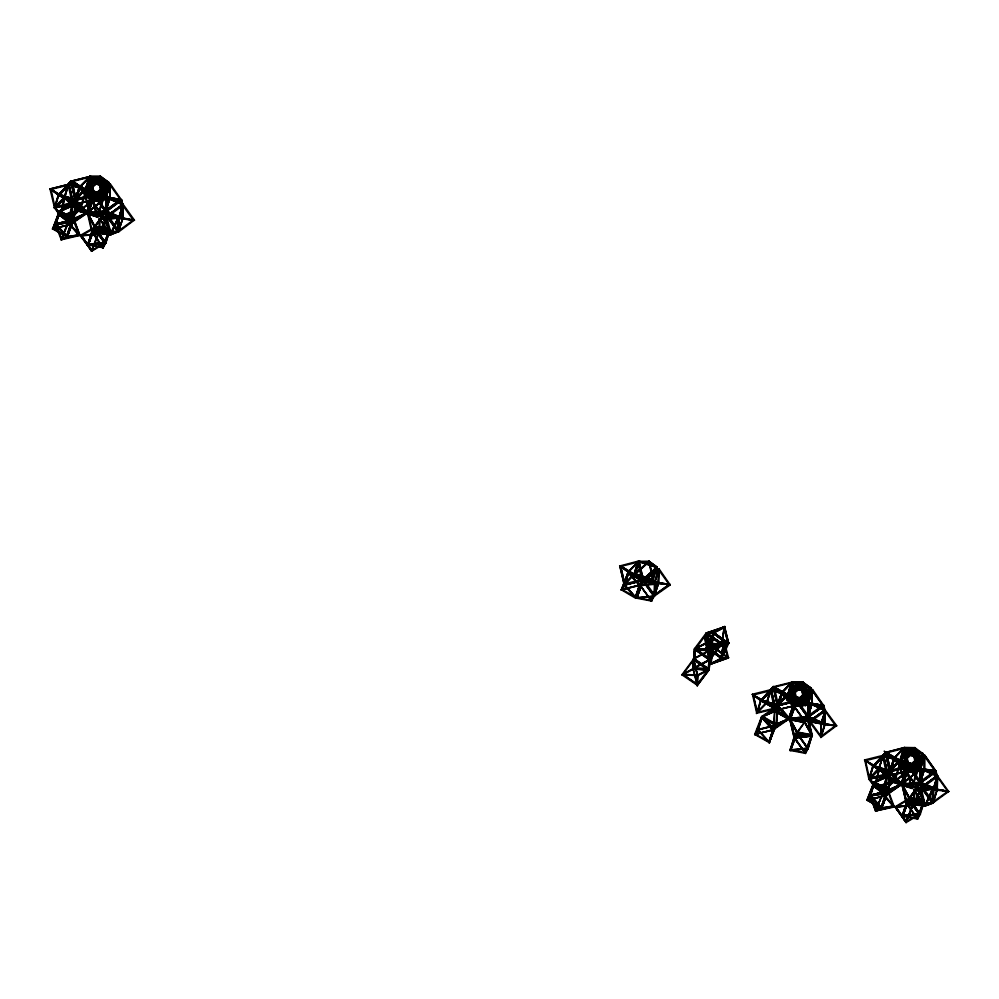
<?xml version="1.0" encoding="UTF-8"?>
<svg xmlns="http://www.w3.org/2000/svg" width="999" height="999" viewBox="0 0 999 999"><rect width="100%" height="100%" fill="white"/><g stroke="black" fill="none" stroke-linecap="round" stroke-linejoin="round"><path stroke-width="1.5" d="M109.965 198.414L110.015 184.141L105.969 196.94L105.494 211.863L87.475 213.848L94.555 227.322L94.93 226.423L109.103 229.058L94.768 226.648L88.374 214.236L102.547 216.87L109.103 229.058M110.315 184.191L106.381 197.028L105.894 210.24L106.094 196.978L109.865 185.077L109.84 198.364L105.544 211.526L86.801 213.499L75.162 200.462L72.59 202.21M109.678 198.364L110.015 184.141M122.989 205.582L122.665 218.818L118.444 231.618L118.781 217.395L122.69 205.532M118.893 230.732L118.918 217.445L122.84 204.595L119.081 217.445L118.731 231.668M122.802 206.019L122.502 218.818L118.444 231.618M123.102 206.069L122.79 218.868L118.594 230.682M654.645 581.768L654.295 595.991L658.653 583.241L658.703 568.98L654.645 581.768L654.445 595.067L669.13 584.49L654.57 595.079M654.595 596.041L654.932 581.818L644.205 580.382L658.353 583.316L670.054 584.477L643.281 580.232L658.478 583.366L669.13 584.34M639.76 586.675L636.251 598.276L654.22 596.366L658.229 583.154L658.841 569.954M658.353 583.204L658.703 568.98M808.228 702.509L808.054 716.758L824.013 705.431L808.004 716.745L812.1 703.933L812.287 689.71L808.228 702.509L808.328 715.846L797.739 701.261L812.299 690.671L822.714 705.232L809.365 714.922M796.952 732.542L807.879 717.519L794.068 737.649L789.747 719.43L807.716 717.494L808.516 702.547M754.607 734.627L761.6 716.57L777.434 706.031L789.06 719.155L807.804 717.107L811.812 703.883L812.424 690.684L808.653 702.597M823.588 705.519L808.353 702.684L823.588 705.519L811.937 704.058L812.287 689.71M821.203 722.976L825.249 711.151L825.049 724.437L821.003 737.237L821.053 722.964L825.399 710.214L821.478 723.064L820.853 736.251M821.003 737.237L821.34 723.014M824.949 711.101L824.625 724.337L820.703 737.187M825.074 711.588L825.049 724.437M919.929 783.191L920.441 768.194L924.5 755.406L924.45 769.68L921.74 778.209M920.753 772.714L920.866 768.293L924.799 755.456M924.5 755.406L924.45 769.68L924.35 756.343L920.566 768.243L920.541 781.53L909.964 766.957L924.512 756.368L934.927 770.916L921.59 780.619M932.716 803.109L933.128 794.342M937.174 776.797L933.69 788.748L933.066 801.947L947.751 791.383L937.299 776.81L922.789 787.412L933.241 801.985L933.291 793.119M882.492 792.869L874.35 786.85L879.407 768.618L887.549 774.637L882.754 792.906L887.387 774.225L883.303 755.531L885.339 752.509L904.157 747.764L908.291 766.52L936.1 771.315L937.025 789.797L933.216 802.934L933.566 788.711L937.611 775.911L921.79 787.112L920.329 782.617L936.1 771.465M933.216 802.934L937.137 790.084L937.324 775.861L935.926 771.228M933.066 801.947L937.012 789.747L937.374 775.524L920.541 768.194L920.229 782.442L936.225 771.116L937.162 790.147L937.462 776.847M937.611 775.911L937.274 790.134L920.341 782.829L920.703 768.606L921.615 787.037L948.675 791.37L936.975 790.209M99.388 218.943L118.619 217.732L106.955 216.146L99.126 233.341L118.244 231.968L118.581 217.532L99.126 218.856L99.051 233.379L110.677 234.765L118.943 217.407M99.725 232.842L117.557 231.318L110.34 234.141L117.682 231.331L99.725 232.842L100.037 219.393L118.032 218.244L110.552 234.128L99.6 232.667L107.068 216.783L117.82 218.107L100.037 219.393M107.055 216.221L123.052 204.221L106.394 197.165L106.019 211.388M107.842 211.913L121.816 217.919L122.315 204.508L106.943 197.902L106.606 211.139M106.269 196.853L94.555 195.704L121.129 200.587L121.803 217.869L122.115 206.156M122.377 218.656L122.902 204.258L122.377 218.656L107.243 212.15M821.153 736.3L824.924 724.387L825.162 709.827L808.653 702.734L808.278 716.957M809.053 703.646L808.703 716.882L809.202 703.471L824.575 710.077L809.202 703.471L809.889 720.803L809.227 703.521M824.387 711.725L824.075 723.488L809.889 720.803M810.102 717.482L824.075 723.488L824.537 711.55M933.091 802.909L921.64 787.399L913.773 790.396L924.949 806.043L932.816 803.034L913.523 804.645L913.86 790.209L933.103 788.998L913.86 790.209M932.504 789.51L921.553 788.049L914.285 804.07L914.51 790.659L932.392 789.335L925.037 805.394L914.073 803.933L932.079 802.784L932.392 789.335L925.037 805.394M914.197 804.108L914.51 790.659M920.928 782.579L921.428 769.168L936.787 775.773L936.45 789.01L920.928 782.579L921.253 769.292M933.066 788.798L932.729 803.221L924.949 806.043M909.952 767.107L935.613 771.852L936.275 789.135L936.787 775.773M936.85 789.922L937.374 775.524M697.127 685.264L693.019 668.868L693.381 659.128L697.777 675.474C696.428 707.267 698.101 654.557 697.29 684.315M693.518 660.039L693.181 669.093L693.806 659.977L697.327 675.299M693.681 659.078L693.318 668.818L697.414 685.214M711.013 663.498L710.913 663.373C712.299 657.03 695.566 628.97 713.286 632.529L728.546 643.219L713.448 632.28C695.941 628.796 712.262 657.305 711.013 663.498L727.734 657.517L723.913 642.257L707.105 648.101L723.913 642.257M695.679 648.576L706.393 634.203L705.931 643.331M710.027 651.036L710.039 658.541M710.326 650.986L709.877 659.49L710.476 651.098M693.643 658.616L693.418 668.581L709.914 659.964L710.127 650.012L693.643 658.616L693.418 668.581L694.692 649.038L709.927 659.752L709.053 669.342L693.631 658.828L694.692 649.038M694.355 658.878L694.005 667.944L694.205 658.653L709.552 650.636L709.352 659.927L709.702 650.861M74.213 219.243L75.025 200.524L74.213 219.243L71.179 223.976L72.29 205.282L74.338 201.711M72.29 205.282L71.616 223.189L72.34 205.769L75.187 201.361L74.163 218.756L71.179 223.976M795.479 701.485L789.173 717.831L775.624 710.202L777.384 706.118L776.473 724.812L773.438 729.545L774.55 710.851L776.61 707.28M773.738 729.57L774.849 710.876L776.91 707.317M777.284 706.093L776.186 724.787L789.06 719.155M773.438 729.545L776.423 724.325L777.459 706.93L774.612 711.338L777.459 706.93M887.549 774.637L879.195 768.256L864.834 760.064L873.076 766.383L885.788 752.372L889.947 771.128L888.698 790.509L885.651 795.241L886.762 776.548L888.823 772.976M885.951 795.266L886.762 776.548M885.651 795.241L888.635 790.022L889.672 772.627M693.431 668.481L694.38 648.851M695.004 649.837L694.018 667.844L695.004 649.837L709.715 650.761L708.366 668.843L709.715 650.761M697.314 685.626L709.178 669.742L710.127 650.112L728.945 643.256L710.701 649.862L728.671 643.468L713.261 632.642L710.526 649.737L721.503 658.329L724.575 641.071L721.765 658.566L710.614 664.273L706.455 647.552M681.63 674.625L697.29 685.277L709.178 669.742L710.651 649.725M68.132 222.253L73.077 203.371L50.362 188.799C116.696 229.807 34.753 178.771 71.965 202.735M894.13 806.63L881.393 808.553L869.804 795.554L882.629 793.306L894.13 806.63L882.691 793.393L869.754 795.454L881.593 808.503L888.173 790.858L882.492 793.443L875.636 810.976L895.004 806.842M52.348 229.058L55.407 224.088L74.113 219.443L59.74 210.889L74.051 219.355L86.763 213.636L75.162 200.462M68.182 222.652L56.169 224.663L68.182 222.652L78.821 234.977L66.945 236.775L56.169 224.663L73.402 220.267L78.884 234.952L61.726 239.148L56.244 224.475M86.801 213.586L74.088 219.093L71.104 224.475L52.697 229.058L55.345 224.001L73.751 219.405L80.082 235.414L61.301 239.785M61.726 239.148L78.884 234.952L68.044 222.877M73.402 220.267L56.231 224.638M79.733 235.165L74.088 219.231M888.436 790.983L882.766 793.568L875.586 811.338L869.892 795.354L873.813 782.254L884.515 775.374M887.886 791.533L870.716 795.903L882.517 794.143L893.293 806.243L887.886 791.533L870.728 795.741L876.198 810.414L893.431 806.018L882.654 793.918L870.791 795.704L881.43 808.041L893.368 806.056L876.198 810.414M889.809 771.815L888.598 790.696L869.892 795.354L875.773 811.113L881.593 808.503M894.555 806.68L881.393 808.553M66.97 237.4L70.941 224.388L69.006 222.228M881.455 808.666L888.561 790.496M695.004 649.949L694.18 658.878L695.192 649.75L709.178 659.914M708.865 669.542L709.927 659.752M88.274 243.556L91.783 231.955L87.85 244.93L105.782 243.069L109.84 230.27L94.468 227.26L80.157 235.477L91.733 251.161M105.844 243.144L94.356 227.023M908.828 798.288L919.879 814.36L908.853 798.576L894.942 806.892L906.081 822.552L920.004 814.247L912.986 804.832L894.942 806.892M80.507 235.702L98.514 233.566L105.444 243.169L87.475 245.03L80.507 235.702L98.476 233.841L105.444 243.169M87.85 244.643L81.394 235.689L87.85 244.643L104.658 242.72L94.281 228.134L81.319 235.889L91.696 250.462L104.658 242.72L98.127 233.953L104.583 242.907L87.887 244.38M87.762 244.867L80.532 235.439M920.416 814.385L901.922 816.345L895.017 806.705L901.947 816.295L919.954 814.173L901.985 816.033M912.611 805.219L919.068 814.173L912.611 805.219L895.878 806.955L906.18 821.727L912.724 805.394L908.566 799.425L912.724 805.394M895.878 806.955L906.18 821.727L902.209 815.733L905.594 820.529M919.917 814.435L912.986 804.832M710.764 648.039L713.249 632.355L724.637 626.748L728.671 643.156L710.614 649.45M710.776 649.575L713.486 632.467L724.75 626.373L721.927 643.856L712.012 648.938M711.263 648.776L723.988 642.245L711.013 648.676L713.786 632.854L724.163 627.534L727.909 642.819L724 627.422L707.28 633.391L711.188 648.788L726.51 643.306L711.088 648.663L707.28 633.391M713.261 632.642L724.562 641.071L713.323 647.165L710.439 664.16L713.074 647.065L724.225 641.346L728.671 643.468M724.225 641.221L721.503 658.329L711.088 663.486L713.373 647.452M717.794 645.779L721.69 643.743L724.4 626.635M721.228 658.066L723.751 642.132L727.734 657.517L710.913 663.373M728.496 657.866L710.439 664.16L721.515 658.453L724.4 641.47L706.343 647.764L724.3 641.346L728.496 657.866L710.539 664.285L706.43 647.889M123.052 204.221L134.578 220.317M721.74 658.279L710.776 649.7L713.511 632.604L728.696 643.281L724.3 641.058L706.343 647.452L724.3 641.058M727.934 643.431L713.748 633.466L724 641.47L721.216 657.429L711.001 649.45L713.548 633.528L727.934 643.431L721.266 657.454L708.254 648.326M721.465 657.392L711.251 649.4L713.786 633.491L707.08 647.489L721.266 657.454M721.216 657.429L723.526 642.969M825.074 709.902L836.837 725.886M924.662 755.431L935.851 771.066L924.712 755.032L909.028 766.957L935.613 771.852M937.287 775.599L948.675 791.52L933.041 802.896M85.877 213.299L74.038 218.619L60.627 211.226L72.477 205.906L85.827 213.549L72.515 205.644L60.664 211.176L70.242 204.52M59.703 211.139L72.415 205.432L79.595 187.412M71.291 224.338L59.715 210.939L70.017 203.958M72.615 202.36L75.437 199.85L70.979 180.894L58.791 194.867L73.139 203.072L85.527 189.086L72.165 181.456C89.823 198.838 71.553 173.102 68.819 184.266L73.152 203.309L85.315 189.335L104.433 195.379L107.23 186.863L88.799 180.919L86.014 189.435M74.038 218.619L85.839 213.349L75.037 201.274L72.652 203.047M95.479 195.841L121.379 199.65L109.715 198.189M105.969 196.94L105.619 211.164L121.753 199.862L106.131 196.803L121.379 199.65M117.795 217.757L122.615 218.993L107.38 216.159L105.857 211.351L121.441 199.962L107.23 210.714M107.38 216.159L118.956 217.27M119.043 217.62L107.43 215.859L105.857 211.351M134.153 220.242L118.519 232.03L107.168 216.134L99.513 218.956L110.464 234.777L118.332 231.768L110.464 234.777M133.229 220.255L107.63 215.235L106.943 197.902L107.63 215.235M134.203 220.105L122.49 218.943L134.203 220.105L109.228 215.422M654.82 581.643L670.004 584.777M654.944 581.693L643.231 580.531M670.217 584.927L654.17 596.253M761.962 716.72L774.725 710.739L789.023 719.205L776.31 724.924L761.962 716.72L774.987 710.526L781.855 692.981M762.936 716.545L774.737 711.475L788.136 718.868L774.774 711.226L762.936 716.545L776.298 724.188L788.136 718.868M777.434 706.031L773.238 686.463L760.988 700.262L773.238 686.7C775.811 692.369 804.108 696.528 793.431 706.093L775.024 710.676L776.997 706.805M776.298 724.188L788.099 718.918L773.738 728.82L762.911 716.595L777.297 706.842L788.124 719.068M776.31 724.924L761.588 716.558M811.937 704.058L823.638 705.219M809.64 721.728L821.353 722.889L809.64 721.728L824.887 724.562L809.39 721.34L808.666 702.784L809.39 721.34M821.215 722.839L836.413 725.973L810.077 720.729M820.778 737.612L836.413 725.811M825.324 709.789L809.265 721.515M893.893 758.478L908.428 766.857L901.672 784.802L888.523 790.621L874.225 782.155L887.199 776.223L894.068 758.678C867.132 738.161 903.458 766.333 906.13 765.409M875.149 782.242L886.95 777.172L900.349 784.565L887 776.91L875.149 782.242L888.511 789.884L900.349 784.565M874.175 782.404L886.937 776.435L901.285 784.64L885.776 795.604M886.9 776.698L901.248 784.902L888.573 790.359L885.589 795.741L867.182 800.324L869.829 795.254L888.323 790.958L869.904 795.541L867.182 800.324M888.511 789.884L900.324 784.615L885.951 794.517L875.124 782.292L884.714 775.786M920.691 768.418L935.851 770.916L925.686 769.942M924.275 769.804L935.851 770.916M921.902 787.125L937.099 790.259L921.902 787.125L947.751 791.22M913.236 804.782L925.161 806.031L933.366 788.648L948.625 791.67M937.537 775.486L921.49 787.212L913.398 804.47L921.428 787.412L932.979 788.823L925.161 806.031M64.773 197.34L59.79 215.784M66.908 237.287L79.795 235.14L68.219 222.14L55.469 224.063L66.908 237.287L73.889 219.555L68.019 222.19L61.164 239.71L68.282 222.302L60.14 215.622L64.66 197.315M60.577 215.197L68.169 220.804L60.577 215.197L64.785 198.164L72.627 203.796L55.332 207.842L60.464 215.309L77.585 210.851L64.835 198.252L55.27 208.054L67.957 220.854L55.27 208.054M67.895 220.767L72.477 203.646L77.672 210.914L64.835 198.252M882.754 792.906L874.612 786.887L879.407 768.618M875.062 786.463L882.641 792.07L875.062 786.463L879.257 769.43L887.1 775.062L879.52 769.455M882.379 792.032L886.837 775.024M78.859 211.164L97.615 217.058L78.409 211.089M97.203 216.146L80.057 210.577L89.698 210.739L102.235 200.462L89.548 210.489L79.97 210.514L97.165 216.271L89.76 210.564L85.027 195.08L102.323 200.524L85.177 194.967L92.595 200.674L97.053 216.271L92.857 200.549L84.578 194.293L92.969 200.175L97.502 217.058L89.373 211.051L84.578 194.293M89.498 210.976L97.765 216.933M84.515 193.893L103.147 200.162L89.585 211.114L79.283 211.139L92.857 199.875L79.283 211.139M912.299 788.586L893.343 782.429L921.99 758.229L907.417 771.24L921.565 758.216M917.956 771.303L899.212 765.446L903.858 782.317L911.975 788.323L907.442 771.44L898.988 765.159M915.484 771.977L907.267 772.002L894.542 781.842L911.65 787.537L894.505 781.967L904.033 781.755L916.857 771.977M916.807 771.79L899.662 766.221L916.807 771.79L911.65 787.537L903.97 781.942L911.538 787.537L907.067 771.94L899.512 766.345L907.329 771.815L911.8 787.412M907.267 770.978L917.681 771.603L904.058 782.379L893.618 782.155L912.124 788.199L917.631 771.428L899.325 765.446L904.12 782.192L912.237 788.199M893.768 782.404L907.392 771.628L900.224 766.42M78.446 211.226L72.927 203.222L54.296 207.605L58.342 194.83L68.806 184.428L64.76 197.19L54.533 208.004L72.964 203.496L78.446 211.226L60.015 215.734L54.495 207.742L49.95 188.724M68.981 184.228L50.25 188.911L68.993 184.228L58.804 195.067L55.032 206.955L58.554 194.905L68.956 184.116C68.719 183.042 103.384 195.317 91.071 196.441M67.12 237.487L55.27 224.188L59.553 211.313L67.308 219.955M55.27 224.188L59.553 211.313M64.298 196.965L68.069 185.077L64.735 197.165L54.783 206.793M66.471 219.992L59.578 212.312L73.152 219.88L66.633 236.263L55.819 224.201L59.815 212.2L66.708 219.88M68.556 184.266L64.51 197.04L54.446 207.692M55.819 224.201L59.815 212.2M76.211 196.94L79.371 187L89.835 176.598L80.632 186.101M75.225 200.2L79.371 187M90.472 200.424L79.645 188.349L75.887 200.237L79.883 188.249L90.709 200.312L86.701 212.312L90.709 200.312M66.633 236.263L70.642 224.275L68.669 222.078M70.642 224.275L66.671 236.214L73.152 219.88M79.795 235.14L67.045 237.063L52.572 228.921L59.353 211.363L73.714 219.555L66.933 237.1L71.179 224.275L69.243 222.115M76.061 199.126L85.327 189.136L89.248 177.335L93.107 194.793L75.961 199.063L72.04 181.581L89.248 177.335M89.585 176.436L85.539 189.211L75.15 200.087L58.741 194.655L70.979 181.131L85.315 189.335L68.981 184.353M68.819 184.266L71.154 181.181L85.577 189.41L89.348 177.397L79.583 187.075L75.337 200.237L87.2 213.099L75.574 200.125M75.15 200.087L85.789 189.36L89.935 176.174L93.819 195.255L94.605 195.554L110.24 183.766L121.379 199.8M94.58 195.542L93.844 195.267L89.922 176.174L108.903 182.293L100.449 176.523L88.636 181.056L92.757 199.812L88.536 180.856L99.088 181.056L103.222 199.812L84.628 194.018L88.536 180.844L92.732 199.912L88.799 180.919M85.402 193.781L90.659 176.998L107.83 182.517L103.896 194.892L106.493 186.938L102.572 199.3L85.402 193.781L102.572 199.3M87.413 211.776L88.312 208.941M89.211 206.106L91.246 200.324L80.594 188.436M87.65 211.676L88.549 208.841M89.448 205.994L91.246 200.324M88.836 208.953L87.575 213.436L94.268 195.205L108.654 182.48L100.474 176.161M89.735 206.106L91.533 200.424M89.823 206.331L91.633 200.649M102.66 199.663L108.841 199.238L105.057 211.151L88.337 212.937L92.108 201.024L98.189 200.374M88.574 244.468L92.358 232.555L108.953 230.607L92.258 232.33L88.486 244.243L105.307 242.695L108.654 232.105L104.907 241.621M99.088 181.056L102.972 199.887L108.604 182.28L90.172 176.348L100.499 176.386L104.433 195.379M108.741 199.013L105.057 211.151M106.518 208.316L105.544 211.526M107.03 206.256L109.84 198.364M107.268 206.943L109.515 199.825M94.768 227.972L88.449 244.293L94.768 227.972L108.953 230.607L105.307 242.695M634.44 574.175L653.146 580.107L657.28 567.107L638.848 561.188L642.819 580.069L638.623 561.013L619.942 565.921L624.15 584.702L628.046 571.84L638.511 561.438L634.465 574.2L624.238 584.765L619.655 565.734M657.28 567.107L638.611 561.013L642.557 580.119L623.913 585.027L628.508 572.077L636.962 563.336M624.562 585.077L628.558 573.089L624.562 585.077L635.376 597.14L641.77 580.606L639.31 585.352L641.857 580.894L628.359 573.139L622.04 589.472L635.589 597.09L639.385 585.152L635.376 597.14M620.791 566.445L624.65 583.891L634.003 573.975L637.936 562.175L634.253 574.125L624.737 583.965L620.729 566.421L637.936 562.175L628.296 572.002L624.013 585.064L635.851 597.989L642.632 580.431L628.096 572.052C602.747 553.059 644.667 584.34 621.927 567.095M638.261 561.276L634.215 574.05L623.988 584.615M638.848 561.188L634.715 574.175L653.146 580.107L649.175 561.213L653.059 580.044M635.489 573.938L639.348 561.825L656.505 567.345L652.659 579.457L635.489 573.938L652.659 579.457L648.963 561.863L639.185 561.975L643.031 579.42L652.559 579.395M640.034 585.214L635.639 598.039L640.247 585.377L628.096 572.24L621.316 589.797L635.876 598.376L642.906 580.569L636.288 598.226M636.251 598.276L639.86 586.9M640.272 586.962L637.012 597.777L640.371 587.187M658.541 569.905L654.982 582.08M655.069 581.868L658.99 569.018M653.646 595.766L657.417 583.853L653.733 595.991L636.925 597.552L643.206 581.268L657.542 584.028L651.236 600.362L636.887 597.602L643.206 581.268M654.745 595.104L658.516 583.191L651.523 601.061L636.126 598.101M756.468 713.598L760.601 700.399L770.828 689.834L767.02 702.759L756.555 713.174L766.77 702.609L770.828 689.834M771.216 689.685L761.063 700.636L757.292 712.524L760.813 700.474L771.216 689.685L806.967 701.023L802.509 682.03L792.269 682.055L796.403 700.811L805.431 700.699M757.529 729.757L761.812 716.882L773.438 729.857L769.392 742.619L757.529 729.757L761.812 716.882M757.042 712.362L766.558 702.534L770.329 690.646L766.807 702.684M762.075 717.769L758.079 729.769L762.075 717.769L772.901 729.844L768.893 741.832L772.901 729.844M777.821 705.506L788.049 694.942L791.845 682.005L781.63 692.569L777.597 705.806L789.46 718.668L777.834 705.694L781.842 692.657L791.358 682.816L787.836 694.854L773.488 686.8L771.078 689.834L775.012 708.791L760.651 700.611L775.511 708.528L777.547 705.506L773.638 686.538L787.849 694.992M778.795 703.209L781.63 692.569M779.083 702.834L782.142 693.818L793.506 705.893L783.828 695.092M779.32 702.734L782.142 693.818L794.143 700.724M773.438 729.857L769.392 743.069M778.321 704.695L787.587 694.705L791.358 682.816M787.799 694.78L791.845 682.005M786.887 699.587L805.394 705.306L795.004 705.481L790.871 686.738L801.348 686.625L805.494 705.381L786.887 699.587L792.207 681.743L782.904 691.67M808.566 692.757L800.936 687.212L804.994 704.732L795.216 704.832L791.358 687.387L808.678 692.757L791.52 687.237L787.674 699.35L804.832 704.869L810.089 688.086L792.931 682.567L788.998 694.917L802.284 682.792L808.803 692.719L795.416 704.907L787.624 699.15L801.148 687.275L791.608 686.975L788.96 694.717L795.479 704.645L791.757 688.573M788.96 717.881L792.969 705.881L788.96 717.881L778.146 705.806L789.198 717.781M789.222 718.768L793.506 705.893M791.096 714.522L789.834 719.018L805.107 721.79L806.156 719.093M791.995 711.675L793.793 705.993M796.403 700.811L792.195 681.743L796.565 701.36L789.872 718.955L791.183 714.747M792.095 711.9L793.893 706.218L808.865 704.62M809.552 708.84L811.001 704.582L794.28 706.368L790.596 718.506L804.819 721.091L808.503 711.563M812.374 735.526L807.804 717.382L789.834 719.305L796.752 732.567L812.374 735.526L794.043 737.524L790.084 750.549L808.041 748.638L812.012 735.614L796.74 732.829L789.959 750.374L796.74 732.829M790.084 750.549L794.043 737.524M807.567 748.263L790.746 749.812L805.057 752.634L811.213 736.176L794.517 737.899L790.846 750.037L807.567 748.263L811.25 736.126L797.027 733.541L790.721 749.874L797.027 733.541M790.846 750.037L794.517 737.899M805.331 705.519L811.176 687.861L792.269 682.055L810.863 687.849M812.574 689.76L808.566 702.809M804.819 721.091L810.976 704.645L796.79 701.997L790.471 718.331L807.317 716.72L811.001 704.582M807.804 717.107L811.862 704.307L798.176 701.698M805.381 753.583L811.975 735.676L808.041 748.638M868.643 779.095L879.232 768.456L883.041 755.531L872.826 766.096L868.68 779.282M869.517 778.221L873.039 766.171L887.387 774.225L889.772 771.191L887.437 774.275L878.82 768.431M879.207 768.243L892.969 782.292L874.5 787L868.98 778.995L873.064 766.258L883.428 755.381L899.824 760.564L887.424 774.625L869.018 779.27L878.995 768.306M869.979 776.735L873.288 766.333L882.791 756.493L878.77 768.231L869.417 778.146L865.496 760.676L882.704 756.43L886.563 773.888L869.355 778.121M869.754 795.454L874.038 782.579L885.663 795.541L881.38 808.416L885.663 795.541M867.781 799.862L874.262 783.516L870.529 795.354L874.3 783.466L885.114 795.541L881.343 807.429L867.781 799.862L874.3 783.466M883.041 755.531L879.02 768.381L864.672 760.326M890.246 769.617L893.843 758.266L904.07 747.702L908.366 766.545L910.801 769.23M902.821 768.343L905.731 771.59L901.448 784.465L889.822 771.49L894.055 758.341L903.571 748.513L894.305 758.503L890.359 771.503L901.41 783.466L905.181 771.578L894.367 759.515L890.471 769.093M890.946 768.556L894.093 758.428L904.407 747.439L908.615 766.508L916.183 766.408M890.359 771.503L894.367 759.515M885.114 795.541L881.118 807.529L871.278 796.553M903.571 748.513L899.799 760.401L918.368 766.158L922.302 753.783L904.982 748.401L922.302 753.783M900.049 760.551L904.07 747.702M914.934 747.839L900.486 760.701L904.644 747.614L923.076 753.546L919.192 766.72L914.972 747.639L918.918 766.645L900.486 760.701L914.772 747.577L923.126 753.745L908.828 766.57L901.635 761.25M899.112 765.284L917.544 771.216L899.112 765.284L903.246 752.284L914.959 747.751L919.08 766.508L908.915 770.479M899.887 765.047L917.119 770.354L899.887 765.047L905.144 748.263L908.828 765.858L917.244 765.746M901.185 783.578L905.181 771.578M901.897 783.041L905.606 771.64M902.409 783.066L906.018 771.69L902.509 783.291M920.379 779.769L919.542 782.417L902.809 784.203L906.592 772.289M907.417 771.777L902.846 784.153L906.168 773.613M924.262 800.986L906.255 803.221L902.659 814.597L908.953 798.526L924.35 801.485L917.606 819.28M902.746 814.822L906.255 803.221M902.959 815.509L906.742 803.596L923.588 801.997L919.779 813.96L903.059 815.733L919.692 813.735L923.463 801.822L917.282 818.318L902.934 815.559L909.24 799.237L923.588 801.997L906.83 803.82L903.059 815.733M917.045 770.566L920.978 758.204L918.368 766.158L907.629 770.591L899.837 764.834L913.161 752.909L920.791 758.453M917.544 771.216L921.677 758.216L903.009 752.11L907.467 771.103L917.706 771.066L913.573 752.322L903.333 752.359L907.217 771.178L917.706 771.066M919.542 782.417L920.703 778.221M921.54 775.574L923.226 770.279L917.144 770.928M921.64 775.798L923.226 770.279M921.365 778.533L924.325 769.63L921.378 778.895M104.495 195.18L86.738 189.348L103.971 194.63L100.287 177.023L90.659 176.998L91.396 179.97M106.356 187.4L89.098 181.818L98.876 181.706L102.485 199.238L92.944 199.263L89.336 181.406L86.738 189.348M108.491 182.28L94.193 195.092L87.6 213.386M107.23 186.863L88.849 181.094L107.505 186.975L92.944 199.975L84.328 194.018M788.273 695.004L806.705 700.948L788.298 694.917L791.058 686.488L809.402 692.694L791.058 686.488M806.243 700.199L789.148 694.467L806.305 699.987M808.678 692.769L806.156 700.461M903.271 752.172L907.229 771.078L903.346 752.297L921.615 758.428L903.246 752.284L900.486 760.701M907.429 770.529L917.207 770.429L907.429 770.529L903.82 752.672L901.223 760.614L909.04 765.921L922.352 753.983L914.722 748.438M918.456 765.883L901.285 760.364L918.368 766.158L914.697 748.551L918.531 766.008L907.492 770.266L903.658 752.809L914.472 748.576M84.628 194.018L103.072 199.95M107.83 182.517L90.759 177.06M103.172 195.13L94.143 195.242L90.01 176.486L100.25 176.461L107.13 187.163L88.711 181.169M639.348 561.825L656.505 567.345M788.011 694.904L802.534 681.992L809.54 692.644L790.796 686.413L795.004 705.481M792.357 682.13L802.759 681.955L806.73 700.836L802.559 681.88L788.248 694.705L802.709 682.142L810.913 688.049L796.603 700.873L789.422 695.554M793.656 685.539L793.019 682.629L810.089 688.086M787.674 699.35L804.832 704.869M908.615 766.508L904.732 747.677L923.076 753.546M905.144 748.263L914.759 748.288L918.368 765.821M919.018 766.333L921.702 758.129L903.009 752.122M99.063 180.831L84.59 193.818L98.889 180.994L107.08 186.95L92.944 199.975M79.196 211.076L84.728 194.181L103.471 200.037M85.177 194.967L80.02 210.702L92.795 200.737L101.011 200.724M102.323 200.524L97.165 216.271L89.76 210.564M103.147 200.162L97.615 217.058L92.969 200.175M806.705 700.948L809.49 692.432M893.668 782.342L899.212 765.446M894.505 781.967L899.662 766.221L904.232 781.83M52.747 228.921L59.328 210.989L70.03 204.108M56.044 224.088L66.871 236.164L53.297 228.596L59.091 213.611M59.79 212.263L53.297 228.596M87 213.149L93.956 195.592L87 213.149L72.64 204.957L79.421 187.412M92.695 197.278L86.901 212.263L73.364 204.633L74.588 201.91M75.999 197.827L79.858 188.299M96.578 200.312L92.02 200.799L88.362 212.887L93.094 200.637M107.293 203.272L108.866 199.188L94.518 196.428L108.716 199.076L102.56 215.522L106.231 205.994M103.896 213.524L102.847 216.221L103.734 213.411M104.783 210.702L106.344 206.656M107.392 203.958L109.478 198.564L94.231 195.729M106.493 206.781L104.932 210.826L88.337 212.937M107.542 204.083L109.628 198.676L94.381 195.841M108.429 231.968L102.797 247.053L103.846 244.343M103.983 244.942L103.122 248.014M105.02 242.245L108.154 234.153M104.133 245.067L103.097 247.764L87.7 244.805L94.468 227.26L87.85 244.93L105.944 243.119M108.304 234.266L105.182 242.37L88.486 244.243L102.797 247.053M624.712 585.164L622.177 589.61L624.712 585.164L641.857 580.894L628.533 573.139L622.04 589.472M641.733 580.756L635.589 597.09L624.787 584.977M635.676 597.976L642.632 580.431M657.392 583.903L651.236 600.362M651.56 601.311L655.019 591.495M656.593 587.449L658.154 583.404L643.056 580.681M755.556 734.165L761.875 717.831L755.556 734.165L769.105 741.782L775.411 725.449L761.875 717.831L772.664 729.944M787.949 717.969L774.899 710.526L781.68 692.981M778.258 703.396L782.117 693.868M776.148 725.124L769.193 742.669L776.148 725.124L761.787 716.945M788.998 717.831L795.304 701.485M789.872 718.955L796.44 701.061L777.672 705.406M805.107 721.79L805.993 718.98M807.042 716.283L808.603 712.225M809.652 709.527L811.737 704.133L798.014 701.585M807.317 716.72L808.765 712.349M809.802 709.652L811.887 704.258M811.975 735.676L805.356 753.333L789.959 750.374L808.203 748.688M885.426 795.654L873.8 782.679L888.361 790.821L881.58 808.366L867.045 800.187L873.825 782.629L866.82 800.324M890.646 769.093L894.33 759.565L906.368 766.42M887.636 791.146L881.143 807.479L887.636 791.146L874.088 783.516M906.642 769.904L901.385 783.528L887.849 775.898L901.21 783.516L906.468 769.904M914.997 770.729L924.075 770.004L908.74 766.47L901.647 784.415L887.112 776.223M908.665 767.132L901.935 784.54L920.017 782.791L902.047 784.702L908.665 766.757L893.893 758.678M902.846 784.153L907.579 771.902M902.846 814.847L909.102 798.651L902.085 784.952L917.307 787.774L924.35 800.873L906.081 803.184L924.225 801.31L917.569 819.03L902.297 816.245L920.266 814.335L924.35 801.485M920.566 777.135L917.032 786.787L918.98 783.328M922.139 773.051L923.188 770.329L909.003 767.694L923.338 770.454L922.289 773.176M920.716 777.259L916.832 786.812L907.292 773.463M923.426 771.178L917.332 787.487L919.929 780.743M921.503 776.698L923.588 771.29M923.438 801.872L917.282 818.318M73.264 220.292L66.883 236.601L61.863 239.136L68.244 222.827L73.526 220.417L68.244 222.827M67.108 237.238L73.689 219.593L67.108 237.238L61.439 239.822M102.897 247.789L105.857 242.869L94.668 227.248L98.626 233.741L91.533 251.186L87.35 244.855L94.181 227.335L105.619 243.032L102.897 247.789L91.871 231.593M87.999 244.555L91.896 250.449L87.999 244.555L94.081 228.159L98.252 234.128L94.356 228.247M91.621 250.362L97.977 234.053M91.533 251.186L98.352 233.666L94.181 227.335M876.073 810.276L882.454 793.968L887.736 791.558L881.63 807.991L876.073 810.276L881.368 807.866L887.736 791.558M881.318 808.378L888.173 790.858M907.904 805.818L917.369 819.043L920.341 814.135L909.152 798.513L913.111 805.007L906.006 822.452L901.822 816.121L908.653 798.601L920.166 814.11M906.081 822.552L902.097 816.208L908.928 798.688M902.484 815.821L908.84 799.512M912.449 805.319L906.093 821.628L919.142 813.985L908.765 799.4L895.803 807.155L912.574 805.481M906.006 822.452L912.836 804.932L908.653 798.601M728.696 643.281L721.765 658.678L706.318 647.951L713.274 646.99L728.521 657.679L721.565 658.641L728.521 657.679M118.706 217.707L107.155 216.284L99.013 233.179L118.244 231.968M99.813 232.804L107.28 216.92L118.032 218.244M99.6 232.667L110.352 233.978L117.82 218.107L117.595 231.518L107.068 216.945L99.95 219.58L107.068 216.945M98.926 233.204L110.639 234.94L118.494 217.557M53.347 228.446L55.894 224.001L53.422 228.734L70.479 224.188L73.027 219.73L70.479 224.188M74.725 201.236L72.765 205.107L74.813 201.511M74.176 204.745L91.171 200.512L73.489 204.783L75.961 200.05L87.375 197.203M73.489 204.783L75.961 200.05M73.751 219.405L71.016 224.188L52.61 228.771M641.907 581.768L639.847 585.352L621.44 589.934L624.175 585.164L642.582 580.569L624.088 584.877L621.091 589.934M639.847 585.352L641.82 581.48M755.007 734.49L757.604 729.57L776.023 724.987L773.363 730.044L754.882 734.352L773.288 729.757L776.023 724.987M754.957 734.627L757.604 729.57M755.606 734.028L758.154 729.57L755.694 734.302L772.739 729.757L775.411 725.449M775.024 710.676L777.072 707.092M777.584 706.73L775.761 710.351L792.894 706.081L795.441 701.635M775.761 710.351L778.221 705.619L793.93 701.698M758.316 729.67L768.93 741.782L775.249 725.449L772.739 729.757M793.393 705.943C803.696 696.615 778.233 692.707 774.425 687.037L774.262 687.287M869.729 796.378L867.906 799.999L885.039 795.728L887.587 791.283L884.652 791.707M867.906 799.999L870.366 795.266L881.792 792.419M903.271 762.736L908.403 766.408L905.656 771.777L887.237 776.373L888.523 773.688M887.237 776.373L889.897 771.303L904.058 767.781M890.434 771.315L887.974 776.048L905.106 771.777M887.499 790.996L885.039 795.728M885.589 795.741L888.236 790.671M93.069 198.077L94.181 195.866M93.207 198.776L94.48 196.566M102.847 216.221L87.45 213.911L102.685 216.733L109.878 229.608L94.43 227.023L110.115 229.957L105.544 211.813L87.575 213.736L91.808 232.08L94.43 227.41L87.338 245.067M91.708 232.155L94.668 227.248M94.967 227.947L92.183 232.53L94.331 229.046M92.807 202.198L102.36 215.547L104.258 212.225M102.36 215.547L104.495 212.063M104.695 212.687L102.647 216.246L109.753 229.77M92.32 201.823L102.647 216.246L104.258 213.711M105.382 242.495L102.597 247.078L104.745 243.606M642.432 581.73L640.147 585.451L651.573 600.923L640.996 586.65M643.393 581.243L640.621 585.826L651.036 600.374L653.808 595.804L651.273 600.212M651.323 601.086L654.295 596.178L642.869 580.706L654.295 596.178M796.977 701.985L794.205 706.555L796.977 701.985L807.155 716.695M793.968 737.724L796.94 732.816L808.116 748.451L805.394 753.196L793.968 737.724L797.19 731.992L811.363 734.627L804.657 722.664L790.634 719.804L804.807 722.439L811.363 734.627M794.442 738.099L797.227 733.516L807.642 748.064L805.107 752.484L794.442 738.099L797.227 733.516M806.767 717.632L804.62 721.116L794.442 706.393M806.955 718.256L804.907 721.815L812.012 735.339L807.716 717.494M804.857 752.647L807.642 748.064M805.157 753.358L808.116 748.451M909.402 797.689L902.846 785.501L909.252 797.901L923.588 800.324L909.402 797.689L908.965 798.263L924.325 800.923L909.115 798.039L906.43 803.258M906.667 803.795L917.319 818.181L906.667 803.795L908.803 800.311M916.832 786.812L918.73 783.491M906.18 771.715L917.132 787.512L919.167 783.953M917.132 787.512L920.091 782.604L912.349 771.777M917.082 818.343L919.854 813.76L909.44 799.212M75.187 201.361L72.34 205.769M71.316 223.164L74.163 218.756M91.708 231.556L104.695 212.962M104.508 213.749L102.348 216.895M91.945 231.731L104.932 213.137M793.968 737.125L796.99 732.017L794.442 736.45M806.955 718.543L804.857 722.639L807.192 718.718M889.372 772.602L886.825 777.035L889.035 773.738M906.655 802.135C913.698 793.343 897.789 813.099 920.104 783.216L909.165 798.238M906.43 802.996L920.104 783.216M707.242 633.591L713.736 632.679L707.242 633.591L721.44 643.531L726.51 643.006M707.08 648.289L713.561 647.377L707.08 648.289L721.715 658.378M713.274 646.99L706.318 647.951M721.44 643.531L726.66 642.757M706.48 633.241L721.728 643.93L728.696 642.969M727.934 642.619L713.586 632.929M726.498 657.467L721.266 658.241L727.759 657.33M50.362 188.799L58.604 195.117L51.136 189.286M71.441 202.485L58.392 195.042L71.603 202.223M88.786 191.471L92.994 194.905L79.408 187.213L92.62 194.393M85.577 189.41L71.379 180.969M93.769 195.392L85.739 189.161M620.841 566.296L641.833 579.482M634.04 574.175C667.819 597.452 617.632 562.599 619.904 566.071M634.265 574.25L620.054 565.809M752.459 694.63L766.982 702.559L752.459 694.63L760.863 700.686L752.622 694.367M795.416 700.224L781.68 692.782L794.879 699.962M774.225 708.303L761.063 700.636M761.001 700.237L777.397 705.406L761.001 700.237L775.399 708.641L787.786 694.655M873.026 766.046L886.6 773.738M889.972 771.59L908.391 767.007L899.999 760.351M907.629 765.921L890.371 770.304L886.525 752.846L903.658 748.576M55.332 224.288L68.219 222.14M66.945 236.775L78.958 234.753M869.804 795.554L881.605 808.316M881.43 808.041L893.431 806.018M72.877 202.26L75.075 199.388L72.877 202.26L69.031 184.803L70.929 181.993L84.465 189.685L74.937 199.538L59.665 194.48L71.041 181.88L84.403 189.51L69.193 184.902L59.69 194.718M71.041 181.88L69.031 184.803M72.79 203.084L75.287 199.937L71.154 181.181L79.408 187.213M54.383 207.667L72.865 203.109L75.287 199.937M771.078 689.834L773.413 686.75M771.29 690.384L773.488 687.499L771.29 690.384L775.149 707.829L777.334 704.957L775.149 707.829M777.547 705.506L775.212 708.591L766.757 702.484L775.012 708.791M883.303 755.531L885.638 752.447L904.407 747.439L914.972 747.639L903.121 752.322L913.573 752.322M885.414 753.258L883.516 756.068L885.701 753.196L889.26 770.716L887.362 773.526L889.26 770.716M88.337 214.285L92.258 231.019L109.078 229.108L105.07 212.487L88.249 214.398L102.398 217.083L102.872 216.471M804.657 722.664L805.094 722.09L789.46 719.118L796.215 701.161L789.435 718.718L774.899 710.526M922.826 801.086L906.293 803.346M902.696 785.726L916.882 788.348L917.232 787.437M908.004 800.324L917.357 787.974M694.38 648.851L706.243 632.966M697.614 675.361L682.042 674.7L697.652 675.649L708.803 669.929L693.156 668.693L682.042 674.587L693.506 659.065L708.803 669.829M682.966 674.537L693.343 669.218L707.841 669.817L697.452 675.124L682.929 674.25L693.631 659.977L707.879 669.992L697.165 684.377L682.916 674.35L697.165 684.377M709.927 658.603L720.591 644.143L709.927 658.603L696.902 649.487M694.755 648.751L710.052 659.502L721.515 643.98L710.077 659.864L693.269 668.356L709.04 669.455M87.475 213.848L94.643 226.773M105.07 212.487L88.249 214.398M794.043 737.274L812.1 735.227L796.902 732.354L789.859 719.255L804.944 722.302L811.275 734.09M811.338 734.677L794.517 736.588L790.509 719.979L807.329 718.056L811.25 734.789L807.329 718.056M794.517 736.588L790.609 719.854M902.734 785.664L906.73 802.284L902.734 785.664L919.555 783.753L923.463 800.486L906.73 802.284M923.463 800.486L906.817 802.172M59.703 194.68L69.168 184.653L84.428 189.485L73.064 202.322L59.703 194.68L71.116 182.055M773.313 687.449L761.9 700.074L777.197 705.107L786.688 695.054L773.313 687.449L786.737 695.254L775.324 707.891L761.9 700.074L771.428 690.234L786.688 695.054L771.453 690.471L761.9 700.074L777.185 704.869L786.688 695.054L775.324 707.891M761.975 700.249L773.376 687.624M874.612 766.595L889.634 771.34L899.799 760.589L885.451 752.384L873.201 765.958L887.611 774.337L879.782 769.867M885.526 753.146L874.113 765.771L887.537 773.588L898.875 760.776L885.526 753.146L898.95 760.951L889.422 770.803L874.162 765.983L882.592 757.017M885.589 753.321L874.187 765.946L882.616 757.254M899.799 760.589L887.636 774.562L883.378 755.269L864.422 759.989M122.74 204.433L106.231 197.34L107.13 215.772L115.447 217.32M107.005 215.946L118.606 231.643M122.315 204.508L106.955 197.952M808.653 702.734L825.162 709.827M920.341 782.829L937.012 789.747M921.902 787.274L920.691 768.556L937.212 775.699M693.631 658.828L709.053 669.342M80.882 186.139L89.348 177.397M74.937 199.538L84.453 189.723M783.154 691.72L791.608 682.966L795.366 700.361L778.159 704.607L774.312 687.15L791.52 682.904M777.572 705.344L787.599 694.867L771.24 689.922M889.422 770.803L898.9 760.751L883.653 755.918L898.95 760.951M889.634 771.34L899.824 760.564M60.14 215.622L68.019 221.603L78.496 211.026L64.873 197.265L54.171 207.829M55.42 207.917L64.985 198.114M67.957 220.854L77.672 210.914M892.969 782.292L882.679 793.243L868.93 779.208L879.345 768.531M869.754 779.32L882.579 791.982L869.754 779.32L879.457 769.38L892.095 782.379L879.457 769.38M882.442 792.12L892.144 782.18L874.949 786.575L869.804 779.108L886.95 774.912L892.144 782.18M81.319 235.889L91.696 250.462M94.256 227.435L105.519 242.982L91.608 251.286M94.281 228.134L104.533 242.844M64.873 197.265L78.496 211.026M868.93 779.208L882.554 792.956M85.752 189.335L100.499 176.386M100.287 176.311L86.139 189.385L92.782 199.713L107.205 187M100.287 177.023L106.543 187.15L100.187 177.385L89.186 181.543L93.244 198.976L86.688 189.148L100.087 176.96L107.867 182.717L94.555 194.655L86.925 189.111M106.369 186.988L93.157 199.338L85.365 193.581L98.676 181.643L106.306 187.188M634.665 573.975L648.975 561.151L657.167 567.107L643.031 580.144L634.665 573.975L649.125 561.363L657.255 567.232M639.185 561.975L643.281 579.345L635.451 573.738L648.763 561.8L656.555 567.557L643.031 579.42M635.601 573.938L648.925 562.012L656.555 567.557M635.451 573.738L643.081 579.283L656.393 567.345M657.167 567.107L643.031 580.144M789.035 694.467L802.547 682.604L806.393 700.049L796.615 700.162L805.032 700.062M801.148 686.563L787.012 699.587L795.204 705.556L809.502 692.732L801.148 686.563L786.6 699.587M810.913 688.049L796.603 700.873M795.204 705.556L809.764 692.544L790.796 686.425M802.759 681.955L790.896 686.625L795.017 705.381L809.44 692.644M899.849 760.676L914.672 748.651L901.248 760.164M913.361 752.259L899.225 765.284L913.361 752.259L921.727 758.428M907.467 770.391L921.016 758.416L914.497 748.488M99.288 219.131L107.168 216.134M914.634 790.671L921.765 788.036L914.634 790.671L925.037 805.231L932.167 802.597L926.248 804.882M913.773 790.396L921.64 787.399M79.146 210.889L89.435 210.864L103.209 200.337L92.795 200.737M917.544 771.353L904.058 782.379M109.99 185.09L95.479 195.692L110.04 185.102L120.454 199.65L107.143 209.378L120.454 199.65M107.83 210.464L121.129 200.749L122.328 204.708L107.805 215.309L107.018 212.662M107.143 215.622L122.902 204.47L107.318 215.846M654.62 595.092L644.168 580.519L658.678 569.929L669.13 584.49M644.205 580.544L658.716 569.942M809.277 718.244L810.077 720.878L808.703 716.683L823.388 706.318L809.49 716.283M809.889 720.654L824.587 710.289L823.213 706.081M809.402 721.191L825.174 710.039L809.577 721.428L808.116 716.92L809.577 721.428M922.289 786.575L920.916 782.379L935.613 772.015L921.09 782.604L922.289 786.575L936.8 775.973L935.426 771.777M921.615 786.887L937.212 775.499L933.366 788.648M85.839 213.349L71.466 223.252L85.864 213.499L75.037 201.274M789.035 719.005L773.601 729.632L761.975 716.508M887.087 773.626L889.647 771.727L901.273 784.852M887.112 774.163L889.51 772.539L900.336 784.764M875.136 782.442L884.739 775.936M887.137 774.312L889.535 772.689M885.801 795.179L874.187 782.205L885.813 795.329L901.26 784.702M901.997 784.602L909.115 798.039M693.806 658.841L710.289 650.224M709.19 659.702L693.843 667.719L708.553 668.743L694.367 658.666M710.451 649.85L694.755 648.638L705.906 642.919L721.553 644.168M694.792 648.925L706.056 643.156L709.003 654.37M697.015 648.101L706.106 643.443L717.732 644.155M711.513 648.688L714.11 647.364M716.695 646.028L720.629 644.33M711.55 648.988L714.248 647.552M682.042 674.7L693.019 668.868M711.088 663.486L721.465 658.166M697.502 675.424L708.766 669.642M73.963 219.718L68.019 222.19M61.863 239.136L66.883 236.601M61.164 239.71L65.422 237.762M888.011 791.683L882.454 793.968M875.636 810.976L879.907 809.028M92.595 200.674L88.212 212.762L102.56 215.522M69.406 221.903L71.341 224.063L86.776 213.436L72.465 205.17L59.74 210.889L67.47 219.743M776.061 725.137L757.692 729.844M889.822 771.49L901.672 784.352M121.129 200.587L121.803 217.869M105.694 211.576L87.475 213.212L102.697 216.109M107.13 215.772L122.54 218.531L122.165 210.826M121.978 210.901L122.353 218.606L107.392 211.975M823.7 705.694L823.938 710.314M823.401 706.156L824.063 723.438L823.401 706.156L798.338 701.548M807.954 717.145L789.747 718.793L804.957 721.678M824.425 716.395L824.625 724.175L809.665 717.544M936.1 771.315L920.691 768.556M912.099 771.94L920.416 782.741L921.79 787.112M921.44 769.218L922.289 786.425M93.019 199.001L104.058 194.743L100.225 177.285L104.133 194.48L86.876 188.898M97.103 198.102L104.595 195.242L100.275 176.423L104.595 195.242M792.794 686.588L802.484 682.854L806.318 700.324L795.279 704.57M795.017 705.381L806.855 700.811M903.658 752.809L914.697 748.551M908.678 770.504L919.08 766.508M706.568 634.215L709.69 646.703L706.518 633.054L724.562 626.76L706.243 632.954M707.367 633.528L724.088 627.547L713.786 632.854M722.527 642.132L707.105 647.302L711.176 649.562L708.528 648.251M711.076 649.288L727.896 643.618L723.838 641.358L727.809 643.331M90.01 176.486L94.143 195.242M86.826 189.098L104.633 195.13L87.525 189.585M92.944 199.263L89.348 181.743M793.019 682.629L802.547 682.604M790.871 686.738L795.042 705.294M801.348 686.625L805.569 705.706M903.583 753.084L913.361 752.971L903.583 753.084L920.903 758.453L907.691 770.329L901.348 760.564M71.341 181.119L89.748 176.523L71.341 181.119L75.4 199.837M51.024 189.41L68.232 185.165L72.078 202.622L54.87 206.855L51.086 189.435M75.899 199.038L93.107 194.793L89.186 177.31M88.224 196.691L75.412 200.037L88.237 197.153M90.996 196.154L93.881 195.28M76.036 200.324L88.886 197.128M73.414 204.495L90.634 200.512M66.933 237.1L55.469 224.063L73.839 219.693L59.353 211.363L67.07 220.067M55.969 224.288L67.395 221.441M624.575 583.866L641.783 579.632L637.861 562.15M622.09 589.335L639.223 585.064M639.772 585.064L621.44 589.934M773.601 686.688L792.007 682.105M752.21 694.293L771.166 689.572L775.399 708.641M753.283 694.979L770.491 690.734L774.337 708.191L757.142 712.437L753.283 694.979L757.205 712.462M777.672 705.606L796.091 701.023M777.759 705.893L796.166 701.31M756.643 713.236L775.411 708.878M774.937 710.389L793.356 705.806M758.241 729.857L775.374 725.586M904.107 767.607L889.884 771.103L885.638 752.447M890.521 771.59L906.23 767.682M887.337 774.375L868.855 778.933L864.784 760.202M887.162 776.086L904.145 771.852M867.095 800.037L885.501 795.454M78.409 210.964L60.015 215.734M55.395 224.251L73.826 219.743M868.98 778.995L887.399 774.487L892.881 782.229L874.5 787M869.642 795.416L888.311 790.833L894.192 806.593M875.786 810.951L894.205 806.43M724 641.47L713.548 633.528M706.081 647.664L713.461 632.579L724.475 641.183M717.682 643.868L706.106 643.443M100.487 176.486L104.358 195.267M89.186 181.543L93.044 198.913M104.058 194.743L100.225 177.285L86.688 189.148M802.746 682.055L806.63 700.836M802.484 682.854L806.318 700.324M791.445 687.112L795.504 704.545L808.803 692.719M93.282 231.543L109.84 229.658M790.509 719.979L807.242 718.181M102.023 199.3L109.503 198.514M102.11 199.525L109.59 198.739M102.76 199.887L108.716 199.076M93.282 231.793L109.74 230.045L105.782 243.069M93.369 232.018L108.342 230.432M636.163 598.051L654.22 596.366M795.291 705.831L811.762 704.083M811.101 704.819L794.28 706.368M796.79 701.997L790.634 718.456L807.229 716.495M794.13 737.749L812.1 735.838L796.89 732.954M794.617 738.136L811.25 736.126L805.057 752.634M916.582 770.791L923.95 769.829M908.103 772.127L911.15 771.802M917.232 771.153L923.188 770.329M902.721 783.978L919.442 782.192M81.369 235.951L98.102 234.216M87.5 244.767L105.469 242.907M721.728 643.93L728.546 643.219M894.979 806.967L912.961 805.094M902.359 815.646L919.092 813.91M914.547 790.858L932.392 789.335M914.16 803.895L932.079 802.784M103.884 194.555L94.356 194.593L92.033 182.879M92.732 199.912L103.222 199.812M638.686 561.326L649.175 561.213M642.819 580.069L653.309 579.969M92.77 200.112L101.586 200.1M917.681 771.603L907.267 772.002M893.618 782.155L904.033 781.755M55.17 224.151L61.289 239.847M621.316 589.797L628.271 572.252L639.697 585.264M775.624 710.202L789.173 717.831M904.957 771.69L894.33 759.565M710.214 649.362L695.716 648.763M694.755 648.638L710.364 649.587M709.74 659.952L694.505 649.25L710.301 650.124M693.194 668.98L708.803 669.929M776.423 724.325L773.875 728.758M888.635 790.022L886.088 794.455M94.555 195.704L106.219 197.153M670.054 584.477L658.353 583.316L643.281 580.232M808.528 702.434L796.815 701.273L808.478 702.722M836.463 725.674L824.749 724.512L836.413 725.973M920.741 768.119L909.078 766.67L922.801 769.218M73.077 203.371L68.282 221.641M105.769 210.227L98.951 200.537M920.091 782.417L912.474 771.615M809.265 721.515L820.866 737.212M94.917 228.084L108.991 230.557M643.356 581.393L657.542 584.028L640.696 585.639M790.471 718.331L804.67 720.966M797.177 733.653L811.375 736.3M908.703 766.995L922.427 769.542M902.684 784.028L917.032 786.787L907.529 773.301M901.935 784.54L917.332 787.487M94.605 195.404L109.84 198.239M118.906 217.57L134.153 220.404M808.478 702.859L823.888 705.619M799.212 701.385L812.112 703.808M809.577 721.266L824.812 724.1L809.502 717.719M922.102 786.5L948.675 791.37M87.35 244.855L91.808 251.273M74.913 199.3L59.665 194.48L73.064 202.322M58.791 194.867L75.125 199.837M889.397 770.566L874.137 765.734L887.537 773.588M874.587 766.358L889.61 771.103M903.733 752.921L920.891 758.466L903.733 752.934L907.679 770.454M917.594 765.871L900.623 760.601M901.935 761.063L916.108 765.621M72.04 181.581L75.961 199.063M638.361 561.338L642.494 580.094L654.47 596.028M642.557 580.119L658.915 568.606L670.017 584.627M904.157 747.764L900.261 760.626L889.797 771.041M752.509 694.492L756.718 713.261M886.525 752.846L890.446 770.329M628.084 571.878L642.457 580.431M823.601 705.356L812.499 689.335L796.128 701.186L808.054 716.758M822.714 705.232L812.262 690.659M108.004 211.738L121.978 217.745M810.264 717.307L824.237 723.313M921.265 769.342L936.637 775.948M921.078 782.404L936.45 789.01M724.163 627.534L721.64 643.468M713.323 647.165L728.371 657.929M708.566 648.801L710.701 649.862M80.719 188.149L92.645 194.855M79.683 188.299L91.883 195.155M72.128 202.472L58.804 195.067M59.615 212.25L72.977 219.88M628.246 571.79L641.296 579.233M782.991 693.718L794.904 700.424M885.863 752.235L900.211 760.426L885.701 752.497M894.043 758.216L908.403 766.408M894.155 759.565L906.193 766.42M754.832 734.49L769.367 742.669L757.766 729.657M867.956 799.862L881.318 807.479L871.515 796.453M867.219 800.187L881.58 808.366M70.979 181.131L85.39 189.498M58.716 194.693L71.766 202.148M72.415 205.432L86.763 213.636M773.238 686.7L787.599 694.867M885.451 752.384L899.862 760.763L883.428 755.381M877.184 768.368L864.834 760.064M774.675 711.001L789.023 719.205M874.225 782.155L888.573 790.359M913.885 790.309L925.161 805.868M707.392 633.329L720.416 642.457M706.63 632.991L720.616 642.782M721.565 644.055L706.305 633.366M719.455 643.393L706.443 634.278M713.411 647.639L727.609 657.579M707.23 648.039L721.428 657.991M707.579 648.538L721.703 658.254M802.559 681.88L810.751 687.849M899.063 765.072L907.417 771.24M789.185 694.68L796.815 700.224L810.139 688.286L802.347 682.529L806.143 700.124M87.163 189.985L94.343 195.305M775.511 687.824L781.892 692.856L775.349 688.086M775.823 688.511L781.68 692.782M879.907 769.23L886.45 774M50.2 189.061L58.392 195.042M879.145 768.581L887.287 774.612M909.24 799.237L902.934 815.559M85.964 189.223L92.02 198.551M895.067 759.702L900.886 766.183M894.842 759.802L905.494 771.69M890.596 771.403L901.41 783.466M875.049 784.665L884.889 795.641M781.917 693.918L792.731 705.993M761.588 716.995L773.214 729.957M628.334 573.189L639.148 585.252M624.25 584.964L635.876 597.926M80.357 188.536L91.009 200.424M76.111 200.137L86.938 212.2M68.444 222.178L70.405 224.375M55.507 224.088L67.133 237.05M875.124 782.292L885.951 794.517M60.639 211.026L71.466 223.252M870.791 795.704L881.568 807.816M869.954 795.329L881.53 808.328M68.082 222.352L79.658 235.364M56.306 224.438L67.083 236.551M917.781 771.403L913.323 752.397M923.126 753.745L908.828 766.57M788.411 694.917L795.216 705.444M106.618 211.338L107.63 215.072M728.571 643.031L724.475 626.635M706.518 633.054L709.964 646.59M911.8 771.315L919.617 782.229L911.563 771.478M921.428 787.574L932.691 803.021L913.523 804.645M921.553 788.211L931.942 802.771M907.904 774.125L917.369 787.349M796.74 702.147L807.879 716.907L796.453 701.435L793.718 706.181L805.157 721.653L793.968 706.018M796.69 732.979L807.879 748.613M796.977 733.678L807.392 748.226M794.692 737.936L805.107 752.484M794.205 737.562L805.394 753.196M643.156 581.406L653.571 595.966M105.782 211.189L97.627 200.674M97.328 200.05L105.132 210.964L97.078 200.212M106.943 216.308L118.119 231.943M92.183 200.824L102.597 215.384M92.57 201.648L102.897 216.084M100.162 219.405L110.564 233.966M99.513 218.956L110.689 234.603M94.718 228.109L105.132 242.657M92.432 232.367L102.847 246.915M91.945 231.993L103.134 247.627M895.054 806.767L906.205 822.427M914.759 747.689L921.752 758.328M900.436 760.489L907.442 771.141M917.032 788.136L923.588 800.324M916.882 788.348L923.426 800.536M790.634 719.804L797.19 731.992M790.484 720.029L797.04 732.217M102.398 217.083L108.953 229.27M88.374 214.236L94.93 226.423M870.728 795.741L876.21 810.251M823.713 705.544L825.174 710.039M121.441 199.962L122.902 204.47M907.179 771.565L911.975 788.323M84.84 194.181L89.635 210.926M706.143 633.366L709.49 646.778M693.381 659.128L697.477 675.536M906.343 802.859L902.047 785.002L906.255 802.971M789.834 719.305L794.13 737.162M913.111 753.046L916.957 770.504M904.045 750.049L907.579 766.058L903.983 750.037M885.339 752.509L889.472 771.253M883.803 756.018L887.649 773.463M883.591 755.469L887.724 774.225M794.305 688.448L796.865 700.087M773.126 686.812L777.259 705.556M771.378 689.772L775.511 708.528M70.854 181.244L75 199.987M70.929 181.993L74.775 199.45M69.118 184.203L73.252 202.959M914.722 747.776L918.843 766.533M903.895 752.784L907.729 770.241M935.426 771.927L936.275 789.135M121.853 204.67L121.628 200.05L121.666 204.745M919.38 783.728L917.07 788.336L919.38 783.728M105.37 211.776L94.443 226.798L105.37 211.776M917.357 787.736L901.935 785.177L920.017 783.079L924.225 801.036L917.357 787.736M54.595 207.804L68.219 221.553L54.595 207.804M122.865 205.557L108.304 216.146L118.756 230.719L133.267 220.117L122.865 205.557M825.124 711.138L810.564 721.715L821.028 736.288L835.539 725.686L825.124 711.138M658.179 583.341L640.222 585.252L658.179 583.341"/></g></svg>
